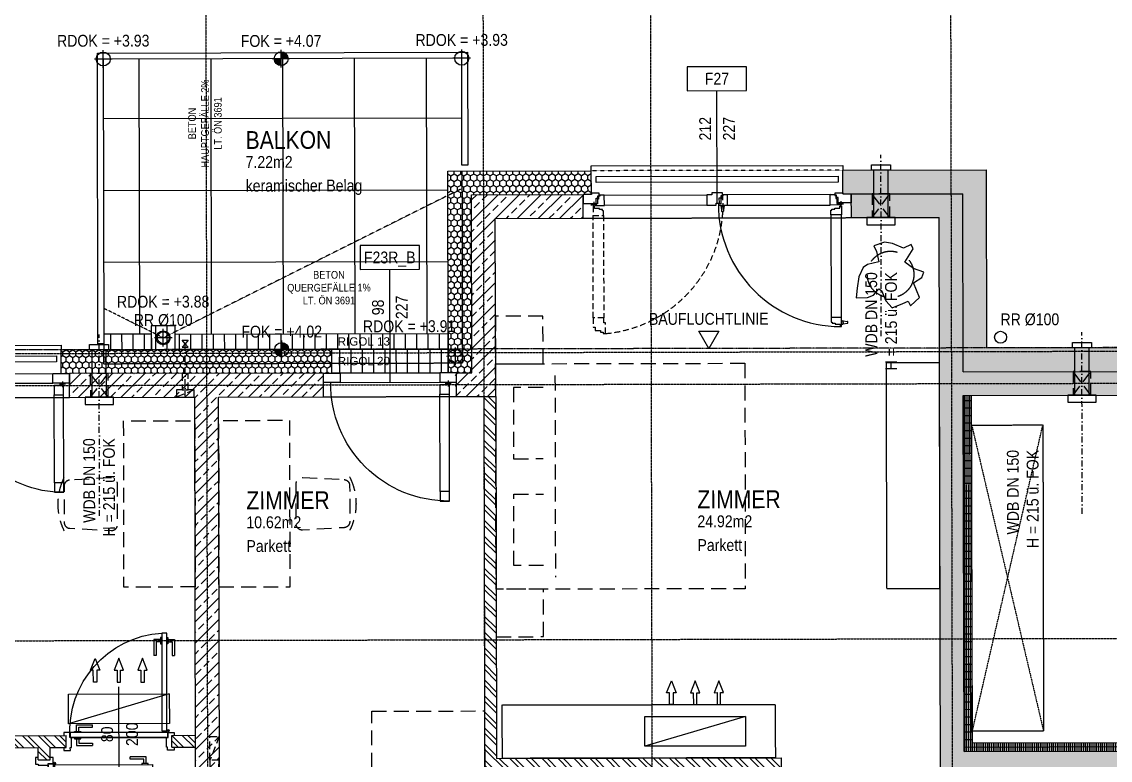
# Model space of a CAD drawing. Header units: millimetres. Extents: x -378801 to -302223, y -36469 to 154078.
# Drawn here: x -332069 to -322898, y 6959 to 13181 of the extents above; entities that cross this region are included whole.
import ezdxf
from ezdxf.enums import TextEntityAlignment as Align

# ---------------------------------------------------------------- set-up
doc = ezdxf.new("R2010")
doc.units = ezdxf.units.MM
for name, pattern in [('HIDDEN2', [0.1875, 0.125, -0.0625]), ('STRICHLINIE', [0.75, 0.5, -0.25]), ('STRICHPUNKT', [1, 0.5, -0.25, 0, -0.25])]:
    doc.linetypes.add(name, pattern=pattern)
for name, color, linetype in [('00_HLP---------M0', 6, 'Continuous'), ('01-BFL-G00-L01-M0', 10, 'Continuous'), ('01-HID-G00-L01-ENTWÄSSERUNG', 8, 'HIDDEN2'), ('01-SYM-G00-L01-M0', 8, 'Continuous'), ('01-TXT---------M0', 1, 'Continuous'), ('01-TXT---------PP', 1, 'Continuous'), ('01-TXT-G00-L01-M0', 1, 'Continuous'), ('02-ANS-G00-L01-M0', 8, 'Continuous'), ('02-ANS-G00-L01-Rigol', 8, 'Continuous'), ('02-AXO-G00-L01-M0', 8, 'STRICHPUNKT'), ('02-DIM-G00-L01-BEHÖRDE', 20, 'Continuous'), ('02-FIL-G00-L01-LILA', 223, 'Continuous'), ('02-FIL-G00-L01-ORANGE', 40, 'Continuous'), ('02-FIL-G00-L01-PLATTENBELAG', 253, 'Continuous'), ('02-FIL-G00-L01-STB', 8, 'Continuous'), ('02-HID-G00-L01-M0', 8, 'HIDDEN2'), ('02-TWA---------M0', 4, 'Continuous'), ('02-TWA-G00-L01-M0', 4, 'Continuous'), ('02-WDA---------M0', 8, 'Continuous'), ('02-WDA-G00-L01-M0', 8, 'Continuous'), ('02-ZWA---------M0', 2, 'Continuous'), ('02-ZWA-G00-L01-M0', 2, 'Continuous'), ('03-SYM-G00-L01-M0', 8, 'Continuous'), ('04-HLP---------M0', 8, 'HIDDEN2'), ('04-STO---------M0', 1, 'Continuous'), ('04-SYM---------EP', 8, 'Continuous'), ('04-SYM-G00-L01-EP', 8, 'Continuous'), ('04-TXT---------EP', 8, 'Continuous'), ('04-TXT-G00-L01-M0', 8, 'Continuous'), ('04-TXT-G00-L01-POS', 8, 'Continuous'), ('05-STO--------M0', 1, 'Continuous'), ('05-SYM---------M0', 8, 'Continuous'), ('05-SYM--------M0', 8, 'Continuous'), ('05-SYM-G00-L01-M0', 8, 'Continuous'), ('05-TXT---------PP', 8, 'Continuous'), ('05-TXT--------M0', 8, 'Continuous'), ('05-TXT-G00-L01-M0', 8, 'Continuous'), ('07-SAN---------M0', 8, 'Continuous'), ('07-SAN-G00-L01-KLIMA', 8, 'Continuous'), ('07-SAN-G00-L01-M0', 8, 'Continuous'), ('07-TXT-G00-L01-M0', 8, 'Continuous'), ('07_MOB-G00-L01-M0', 6, 'HIDDEN2')]:
    doc.layers.add(name, color=color, linetype=linetype)
doc.styles.add('ARIAL', font='arial.ttf', dxfattribs={"width": 0.85})
doc.styles.get("Standard").update_dxf_attribs({"font": 'arial.ttf'})
pattern_1 = [(90.122164, (-277267.837, 4862.295), (-27.597781, 47.566265), [31.75, -63.5]), (210.122164, (-277267.837, 4862.295), (-27.394703, -47.683512), [31.75, -63.5]), (150.122164, (-277267.837, 4862.295), (-54.992485, -0.117247), [-63.5, 31.75])]
pattern_2 = [(135.12216, (-392171.63, -40382.8), (-67.20816, -67.49537), []), (135.12216, (-392171.72, -40337.9), (-67.20816, -67.49537), [])]
pattern_3 = [(45.12216, (-392171.63, -40382.8), (-89.99383, 89.61088), []), (45.12216, (-392081.83, -40382.61), (-89.99383, 89.61088), [63.5, -31.75])]
pattern_4 = [(90.12216, (-392171.63, -40382.8), (-95.24978, -0.20309), [])]

# ---------------------------------------------------------------- blocks, each defined once
blk = doc.blocks.new('TÜR-80_10er-WAND')
at = {"layer": '00_HLP---------M0'}
blk.add_lwpolyline([(0.4115, -0.025), (-0.4115, -0.025), (-0.4115, -0.025), (-0.4115, 0.017), (0.4115, 0.017)], close=True, dxfattribs=at)
for points in [[(0.4, 0.017), (-0.4, 0.017)], [(-0.375, 0.017), (-0.375, 0.027), (-0.32, 0.027), (-0.32, 0.017)], [(-0.3575, 0.027), (-0.3575, 0.083), (-0.2225, 0.083)], [(-0.3375, 0.027), (-0.3375, 0.063), (-0.2225, 0.063)], [(-0.2225, 0.063), (-0.2225, 0.083)], [(-0.375, -0.025), (-0.375, -0.035), (-0.32, -0.035), (-0.32, -0.025)], [(-0.3575, -0.035), (-0.3575, -0.091), (-0.2225, -0.091)], [(-0.3375, -0.035), (-0.3375, -0.071), (-0.2225, -0.071)], [(-0.2225, -0.071), (-0.2225, -0.091)]]:
    blk.add_lwpolyline(points, dxfattribs=at)
at = {"layer": '02-ZWA---------M0'}
for points in [[(-0.445, 0.1), (-0.445, 0)], [(0.445, 0.1), (0.445, 0)]]:
    blk.add_lwpolyline(points, dxfattribs=at)
at = {"layer": '05-STO--------M0'}
for points in [[(-0.465, 0.1), (-0.465, 0.125), (-0.41, 0.125), (-0.41, 0.1), (-0.4, 0.1), (-0.4, 0.017), (-0.415, 0.017), (-0.415, -0.025), (-0.465, -0.025), (-0.465, 0)], [(0.465, 0.1), (0.465, 0.125), (0.41, 0.125), (0.41, 0.1), (0.4, 0.1), (0.4, 0.017), (0.415, 0.017), (0.415, -0.025), (0.465, -0.025), (0.465, 0)]]:
    blk.add_lwpolyline(points, dxfattribs=at)
at = {"layer": '05-SYM---------M0'}
for points in [[(0.352, -0.8085), (0.296, -0.8085), (0.296, -0.6735)], [(0.316, -0.6735), (0.296, -0.6735)], [(0.352, -0.7885), (0.316, -0.7885), (0.316, -0.6735)], [(0.414, -0.8085), (0.47, -0.8085), (0.47, -0.6735)], [(0.414, -0.7885), (0.45, -0.7885), (0.45, -0.6735)], [(0.45, -0.6735), (0.47, -0.6735)], [(0.362, -0.826), (0.352, -0.826), (0.352, -0.771), (0.362, -0.771)], [(0.404, -0.826), (0.414, -0.826), (0.414, -0.771), (0.404, -0.771)]]:
    blk.add_lwpolyline(points, dxfattribs=at)
at = {"layer": '05-SYM--------M0'}
blk.add_lwpolyline([(0.404, -0.0395), (0.404, -0.8625), (0.404, -0.8625), (0.362, -0.8625), (0.362, -0.0395)], close=True, dxfattribs=at)
for points in [[(0.41, -0.036), (0.42, -0.036)], [(0.415, -0.031), (0.415, -0.041)]]:
    blk.add_lwpolyline(points, dxfattribs=at)
blk.add_circle((0.415, -0.036), 0.01, dxfattribs=at)
blk.add_arc((0.415, -0.036), 0.8282, 176.33088, 266.33088, dxfattribs=at)
blk = doc.blocks.new('05-TXT')
at = {"layer": '05-TXT--------M0'}
blk.add_line((-0.4, 0), (0.4, 0), dxfattribs=at)
at = {"layer": '05-TXT--------M0', "color": 8, "style": 'ARIAL', "width": 0.85}
blk.add_attdef('BREITE', text='', height=0.1, dxfattribs=at).set_placement((0, 0.05), align=Align.CENTER)
blk.add_attdef('HÖHE', text='', height=0.1, rotation=360, dxfattribs=at).set_placement((0, -0.06), align=Align.TOP_CENTER)
blk = doc.blocks.new('Fenster Doppelt 196')
at = {"layer": '02-WDA---------M0'}
for points in [[(-1.55, -0.2), (-1.55, -0.4)], [(-0.07, -0.2), (-0.07, -0.4)]]:
    blk.add_lwpolyline(points, dxfattribs=at)
at = {"layer": '04-HLP---------M0', "linetype": 'Continuous'}
for points in [[(-0.13, 0.72), (-0.13, 0.8), (-0.05, 0.8), (-0.05, 0.72)], [(-0.13, -0.1), (-0.13, -0.02), (-0.05, -0.02), (-0.05, -0.1)]]:
    blk.add_lwpolyline(points, close=True, dxfattribs=at)
for points in [[(-0.13, 0.72), (-0.13, -0.02)], [(-0.05, 0.72), (-0.05, -0.02)]]:
    blk.add_lwpolyline(points, dxfattribs=at)
at = {"layer": '04-HLP---------M0'}
for points in [[(-1.49, 0.4374), (-1.49, 0.5174), (-1.57, 0.5174), (-1.57, 0.4374)], [(-1.49, -0.1), (-1.49, -0.02), (-1.57, -0.02), (-1.57, -0.1)]]:
    blk.add_lwpolyline(points, close=True, dxfattribs=at)
for points in [[(-1.57, 0.4374), (-1.57, -0.02)], [(-1.49, 0.4374), (-1.49, -0.02)], [(-1.561, -0.135), (-1.561, -0.085)], [(-0.059, -0.135), (-0.059, -0.085)], [(-1.586, -0.11), (-1.536, -0.11)], [(-0.034, -0.11), (-0.084, -0.11)]]:
    blk.add_lwpolyline(points, dxfattribs=at)
at = {"layer": '04-HLP---------M0', "linetype": 'Continuous'}
blk.add_arc((-0.059, -0.11), 0.91, 89.53543, 180.51619, dxfattribs=at)
at = {"layer": '04-HLP---------M0'}
blk.add_arc((-1.561, -0.11), 0.6275, 351.75368, 90.82182, dxfattribs=at)
at = {"layer": '04-STO---------M0'}
for points in [[(-1.48, -0.2), (-1.62, -0.2), (-1.62, -0.12), (-1.48, -0.12)], [(-0.94, -0.2), (-1.02, -0.2), (-1.02, -0.12), (-0.94, -0.12)], [(-0.14, -0.2), (0, -0.2), (0, -0.12), (-0.14, -0.12)]]:
    blk.add_lwpolyline(points, close=True, dxfattribs=at)
at = {"layer": '04-SYM---------EP'}
for p, q in [((-1.48, -0.12), (-0.14, -0.12)), ((-1.48, -0.2), (-0.14, -0.2))]:
    blk.add_line(p, q, dxfattribs=at)
blk = doc.blocks.new('FENSTER_120')
at = {"layer": '02-WDA---------M0'}
for points in [[(-0.06, 0), (-0.06, -0.2)], [(-1.04, 0), (-1.04, -0.2)]]:
    blk.add_lwpolyline(points, dxfattribs=at)
at = {"layer": '04-HLP---------M0', "linetype": 'Continuous'}
for points in [[(-0.13, 1.001), (-0.13, 1.081), (-0.05, 1.081), (-0.05, 1.001)], [(-0.13, 0.1), (-0.13, 0.18), (-0.05, 0.18), (-0.05, 0.1)]]:
    blk.add_lwpolyline(points, close=True, dxfattribs=at)
for points in [[(-0.13, 1.001), (-0.13, 0.18)], [(-0.05, 1.001), (-0.05, 0.18)]]:
    blk.add_lwpolyline(points, dxfattribs=at)
at = {"layer": '04-HLP---------M0'}
for points in [[(-0.059, 0.065), (-0.059, 0.115)], [(-0.034, 0.09), (-0.084, 0.09)]]:
    blk.add_lwpolyline(points, dxfattribs=at)
at = {"layer": '04-HLP---------M0', "linetype": 'Continuous'}
blk.add_arc((-0.059, 0.09), 0.991, 89.53543, 180.51619, dxfattribs=at)
at = {"layer": '04-STO---------M0'}
for points in [[(-1.11, 0), (-0.97, 0), (-0.97, 0.08), (-1.11, 0.08)], [(0.01, 0), (-0.13, 0), (-0.13, 0.08), (0.01, 0.08)]]:
    blk.add_lwpolyline(points, close=True, dxfattribs=at)
at = {"layer": '04-SYM---------EP'}
for p, q in [((-0.97, 0.08), (-0.13, 0.08)), ((-0.97, 0), (-0.13, 0))]:
    blk.add_line(p, q, dxfattribs=at)
blk = doc.blocks.new('04-TXT')
blk.add_line((0, 0), (0.9529, 0))
at = {"layer": '04-TXT---------EP', "color": 8, "style": 'ARIAL', "width": 0.85}
blk.add_attdef('WIDTH', text='', height=0.1, dxfattribs=at).set_placement((0.6322, 0.05), align=Align.CENTER)
blk.add_attdef('HEIGHT', text='', height=0.1, dxfattribs=at).set_placement((0.6322, -0.05), align=Align.TOP_CENTER)
blk = doc.blocks.new('03-rar')
blk.add_circle((0, 0), 0.05)
at = {"layer": '01-TXT---------M0', "color": 8, "style": 'ARIAL', "width": 0.85}
blk.add_attdef('RR', text='', height=0.1, dxfattribs=at).set_placement((0, 0.1), align=Align.CENTER)
blk = doc.blocks.new('01-HK3')
blk.add_lwpolyline([(0, 0), (0.0423, 0.0732), (-0.0423, 0.0732)], close=True)
at = {"color": 0, "style": 'ARIAL', "width": 0.85}
blk.add_attdef('HEIGHT', text='', height=0.05, dxfattribs=at).set_placement((0, 0.35), align=Align.TOP_CENTER)
blk = doc.blocks.new('ZIMMERPFLANZE')
blk.add_lwpolyline([(-11.7366, -9.202), (-11.7751, -9.238), (-11.7495, -9.3013), (-11.7859, -9.3233), (-11.7943, -9.3461), (-11.751, -9.3631), (-11.7126, -9.3893), (-11.7486, -9.447), (-11.7402, -9.4662), (-11.7078, -9.4506), (-11.6609, -9.4698), (-11.626, -9.477), (-11.5804, -9.4602), (-11.5912, -9.4362), (-11.602, -9.3917), (-11.5527, -9.3809), (-11.5335, -9.3677), (-11.5155, -9.3281), (-11.5083, -9.2788), (-11.5035, -9.238), (-11.5515, -9.2392), (-11.578, -9.2488), (-11.6008, -9.2764), (-11.6116, -9.268), (-11.6309, -9.2236), (-11.6573, -9.1936), (-11.7042, -9.2116), (-11.727, -9.2224), (-11.7366, -9.202)])
blk.add_circle((-11.6518, -9.3375), 0.1)
blk = doc.blocks.new('WANDLÜFER')
at = {"layer": '02-TWA---------M0', "linetype": 'HIDDEN2', "ltscale": 0.75}
for points in [[(0.075, 0), (0.075, -0.2), (-0.075, -0.2), (-0.075, 0), (0.075, 0)], [(-0.075, 0), (0.075, -0.2)], [(0.075, 0), (-0.075, -0.2)]]:
    blk.add_lwpolyline(points, dxfattribs=at)
at = {"layer": '07-SAN---------M0', "linetype": 'STRICHPUNKT', "ltscale": 0.1}
blk.add_lwpolyline([(0, 1), (0, -0.53)], dxfattribs=at)
at = {"layer": '07-SAN---------M0'}
for points in [[(0, 0), (-0.12, 0), (-0.12, 0.06), (0.12, 0.06), (0.12, 0)], [(0.08, -0.4), (-0.08, -0.4), (-0.08, -0.445), (0.08, -0.445)]]:
    blk.add_lwpolyline(points, close=True, dxfattribs=at)
for points in [[(-0.06, 0), (-0.06, -0.4)], [(0.06, 0), (0.06, -0.4)]]:
    blk.add_lwpolyline(points, dxfattribs=at)
blk = doc.blocks.new('türachse&qualität')
at = {"layer": '05-SYM---------M0'}
blk.add_line((-0.4, 0), (-0.4, 0), dxfattribs=at)
at = {"layer": '05-TXT---------PP'}
blk.add_lwpolyline([(-0.5, -0.25), (-0.5, 0.25), (-0.7, 0.25), (-0.7, -0.25)], close=True, dxfattribs=at)
at = {"layer": '05-TXT---------PP', "color": 8, "style": 'ARIAL', "text_generation_flag": 6, "width": 0.85}
blk.add_attdef('POS.NR.', text='', height=0.1, rotation=270, dxfattribs=at).set_placement((-0.6529, -0.0112), align=Align.TOP_CENTER)
blk = doc.blocks.new('07_Kemper-ventil')
at = {"layer": '02-TWA---------M0', "linetype": 'HIDDEN2', "ltscale": 0.5}
for points in [[(-0.075, 0), (-0.075, -0.06), (0.075, -0.06), (0.075, 0), (-0.075, 0)], [(-0.025, -0.06), (-0.025, -0.2), (0.025, -0.2), (0.025, -0.06)]]:
    blk.add_lwpolyline(points, close=True, dxfattribs=at)
blk.add_lwpolyline([(-0.075, -0.06), (0.075, 0)], dxfattribs=at)
at = {"layer": '07-SAN---------M0', "linetype": 'STRICHPUNKT', "ltscale": 0.1}
blk.add_lwpolyline([(0, 0), (0, -0.48)], dxfattribs=at)
at = {"layer": '07-SAN---------M0'}
for points in [[(0.025, -0.42), (-0.025, -0.42), (0, -0.45), (0.025, -0.42)], [(0.025, -0.48), (-0.025, -0.48), (0, -0.45), (0.025, -0.48)]]:
    blk.add_lwpolyline(points, close=True, dxfattribs=at)
blk = doc.blocks.new('01-HK1')
for p, q in [((-0.0005, -0.0742), (-0.0005, 0.0742)), ((0.0737, 0), (-0.0747, 0))]:
    blk.add_line(p, q)
blk.add_circle((-0.0005, 0), 0.0586)
for points in [[(-0.0005, 0.0586), (0.0409, 0.0414), (-0.0005, 0)], [(-0.0005, 0), (0.0581, 0), (0.0409, 0.0414)], [(-0.0591, 0), (-0.0419, -0.0414), (-0.0005, 0)], [(-0.0419, -0.0414), (-0.0005, -0.0586), (-0.0005, 0)]]:
    blk.add_solid(points)
at = {"layer": '01-TXT---------M0', "color": 8, "style": 'ARIAL', "width": 0.85}
blk.add_attdef('HEIGHT', text='', height=0.1, dxfattribs=at).set_placement((0, 0.2), align=Align.TOP_CENTER)
blk = doc.blocks.new('01-HK2')
for p, q in [((0.098, 0), (-0.098, 0)), ((0, -0.098), (0, 0.098))]:
    blk.add_line(p, q)
blk.add_circle((0, 0), 0.0773)
at = {"layer": '01-TXT---------M0', "color": 8, "style": 'ARIAL', "width": 0.85}
blk.add_attdef('HEIGHT', text='', height=0.1, rotation=360, dxfattribs=at).set_placement((0, 0.132), align=Align.BOTTOM_CENTER)
blk = doc.blocks.new('01-SQM')
at = {"layer": '01-TXT---------M0', "color": 1, "style": 'ARIAL', "width": 0.85}
blk.add_attdef('ROOM', (0, 0), '', height=0.15, dxfattribs=at)
blk.add_attdef('AREA', text='', height=0.1, dxfattribs=at).set_placement((0, -0.06), align=Align.TOP_LEFT)
at = {"layer": '01-TXT---------PP', "color": 1, "style": 'ARIAL', "width": 0.85}
blk.add_attdef('NR', text='', height=0.15, dxfattribs=at).set_placement((-0.1173, 0), align=Align.RIGHT)
blk.add_attdef('FLOOR', text='', height=0.1, dxfattribs=at).set_placement((0, -0.26), align=Align.TOP_LEFT)
blk = doc.blocks.new('FENSTER_212_STULP')
at = {"layer": '02-WDA---------M0'}
for points in [[(-2.19, 0.2), (-2.19, 0.4)], [(-0.07, 0.2), (-0.07, 0.4)]]:
    blk.add_lwpolyline(points, dxfattribs=at)
at = {"layer": '04-HLP---------M0', "linetype": 'Continuous'}
for p, q in [((-1.0989, 0.107), (-1.0989, 0.097)), ((-1.0969, 0.095), (-1.0927, 0.0568)), ((-1.0849, 0.095), (-1.0969, 0.095)), ((-1.0969, 0.095), (-1.0729, 0.095)), ((-1.0849, 0.095), (-1.0729, 0.095)), ((-1.0729, 0.095), (-1.0772, 0.0568)), ((-1.0709, 0.107), (-1.0709, 0.097)), ((-1.0907, 0.055), (-1.0792, 0.055)), ((-1.0849, 0.055), (-1.0805, 0.055)), ((-0.0837, -0.8682), (-0.0737, -0.8682)), ((-0.0837, -0.8962), (-0.0737, -0.8962)), ((-0.0717, -0.8702), (-0.0335, -0.8744)), ((-0.0717, -0.8942), (-0.0717, -0.8702)), ((-0.0717, -0.8822), (-0.0717, -0.8702)), ((-0.0717, -0.8822), (-0.0717, -0.8942)), ((-0.0717, -0.8942), (-0.0335, -0.8899)), ((-0.0317, -0.888), (-0.0317, -0.8764)), ((-0.0317, -0.8822), (-0.0317, -0.8778))]:
    blk.add_line(p, q, dxfattribs=at)
at = {"layer": '04-HLP---------M0'}
for points in [[(-2.1953, 0.113), (-2.1453, 0.113)], [(-2.1703, 0.138), (-2.1703, 0.088)], [(-0.0647, 0.113), (-0.1147, 0.113)], [(-0.0897, 0.138), (-0.0897, 0.088)]]:
    blk.add_lwpolyline(points, dxfattribs=at)
at = {"layer": '04-HLP---------M0', "linetype": 'HIDDEN2', "ltscale": 0.4}
for points in [[(-2.1632, 0.1007), (-2.1763, 0.1007), (-2.1763, 0.0237), (-2.088, 0.0237), (-2.088, 0.0628), (-2.0967, 0.0628), (-2.0967, 0.0727), (-2.1223, 0.0727), (-2.1223, 0.0807), (-2.1632, 0.0807)], [(-2.1763, -0.9173), (-2.1593, -0.9173), (-2.1593, -0.9453), (-2.1143, -0.9453), (-2.1143, -0.9603), (-2.0943, -0.9603), (-2.0943, -0.9722), (-2.0728, -0.9722), (-2.0728, -0.8824), (-2.088, -0.8824), (-2.088, -0.8403), (-2.1763, -0.8403)]]:
    blk.add_lwpolyline(points, close=True, dxfattribs=at)
at = {"layer": '04-HLP---------M0', "linetype": 'Continuous'}
for points in [[(-0.0968, 0.1007), (-0.0837, 0.1007), (-0.0837, 0.0237), (-0.172, 0.0237), (-0.172, 0.0628), (-0.1633, 0.0628), (-0.1633, 0.0727), (-0.1377, 0.0727), (-0.1377, 0.0807), (-0.0968, 0.0807)], [(-0.0968, -0.9173), (-0.0837, -0.9173), (-0.0837, -0.8403), (-0.172, -0.8403), (-0.172, -0.8793), (-0.1633, -0.8793), (-0.1633, -0.8893), (-0.1377, -0.8893), (-0.1377, -0.8973), (-0.0968, -0.8973)]]:
    blk.add_lwpolyline(points, close=True, dxfattribs=at)
at = {"layer": '04-HLP---------M0', "linetype": 'HIDDEN2', "ltscale": 0.4}
for points in [[(-2.1763, -0.8403), (-2.1763, 0.0237)], [(-2.088, 0.0237), (-2.088, -0.8403)]]:
    blk.add_lwpolyline(points, dxfattribs=at)
at = {"layer": '04-HLP---------M0', "linetype": 'Continuous'}
for points in [[(-0.172, 0.0237), (-0.172, -0.8403)], [(-0.0837, -0.8403), (-0.0837, 0.0237)]]:
    blk.add_lwpolyline(points, dxfattribs=at)
at = {"layer": '04-HLP---------M0'}
for centre in [(-2.1703, 0.113), (-0.0897, 0.113)]:
    blk.add_circle(centre, 0.00474, dxfattribs=at)
at = {"layer": '04-HLP---------M0', "linetype": 'HIDDEN2', "ltscale": 0.4}
blk.add_arc((-2.1703, 0.113), 1.0896, 275.13856, 5.13311, dxfattribs=at)
at = {"layer": '04-HLP---------M0', "linetype": 'Continuous'}
for centre, radius, start, end in [((-0.0897, 0.113), 1.0303, 179.60682, 269.61625), ((-1.0969, 0.097), 0.002, 180, 270), ((-1.0729, 0.097), 0.002, 270, 0), ((-1.0907, 0.057), 0.002, 186.34019, 270), ((-1.0792, 0.057), 0.002, 270, 353.65981), ((-0.0737, -0.8702), 0.002, 0, 90), ((-0.0737, -0.8942), 0.002, 270, 0), ((-0.0337, -0.8764), 0.002, 0, 83.65981), ((-0.0337, -0.888), 0.002, 276.34019, 0)]:
    blk.add_arc(centre, radius, start, end, dxfattribs=at)
at = {"layer": '04-STO---------M0'}
for points in [[(-2.26, 0.124), (-2.15, 0.124), (-2.15, 0.169), (-2.135, 0.169), (-2.135, 0.189), (-2.1231, 0.189), (-2.1231, 0.2105), (-2.19, 0.2105), (-2.19, 0.2), (-2.26, 0.2)], [(-2.158, 0.1201), (-2.158, 0.107), (-2.081, 0.107), (-2.081, 0.1953), (-2.12, 0.1953), (-2.12, 0.1865), (-2.13, 0.1865), (-2.13, 0.161), (-2.138, 0.161), (-2.138, 0.1201)], [(-1.14, 0.107), (-1.14, 0.124), (-1.112, 0.124), (-1.112, 0.169), (-1.097, 0.169), (-1.097, 0.189), (-1.0851, 0.189), (-1.0851, 0.2105), (-1.1749, 0.2105), (-1.1749, 0.1953), (-1.217, 0.1953), (-1.217, 0.107)], [(-1.12, 0.1201), (-1.12, 0.107), (-1.043, 0.107), (-1.043, 0.1953), (-1.082, 0.1953), (-1.082, 0.1865), (-1.092, 0.1865), (-1.092, 0.161), (-1.1, 0.161), (-1.1, 0.1201)], [(-0.102, 0.1201), (-0.102, 0.107), (-0.179, 0.107), (-0.179, 0.1953), (-0.14, 0.1953), (-0.14, 0.1865), (-0.13, 0.1865), (-0.13, 0.161), (-0.122, 0.161), (-0.122, 0.1201)], [(0, 0.124), (-0.11, 0.124), (-0.11, 0.169), (-0.125, 0.169), (-0.125, 0.189), (-0.1369, 0.189), (-0.1369, 0.2105), (-0.07, 0.2105), (-0.07, 0.2), (0, 0.2)]]:
    blk.add_lwpolyline(points, close=True, dxfattribs=at)
at = {"layer": '04-SYM---------EP'}
for points in [[(-2.081, 0.1953), (-1.217, 0.1953)], [(-0.179, 0.1953), (-1.043, 0.1953)], [(-1.217, 0.107), (-2.081, 0.107)], [(-1.043, 0.107), (-0.179, 0.107)]]:
    blk.add_lwpolyline(points, dxfattribs=at)
blk = doc.blocks.new('WDB_KLIMA-INNEN_STB')
at = {"layer": '02-TWA---------M0', "linetype": 'HIDDEN2', "ltscale": 0.5}
for points in [[(0, 0.545), (0.08, 0.545), (0.08, 0.695), (0, 0.695)], [(0, 0.545), (0, -0.545), (0.08, -0.545), (0.08, 0.545)], [(0, -0.545), (0.08, -0.545), (0.08, -0.745), (0, -0.745)]]:
    blk.add_lwpolyline(points, close=True, dxfattribs=at)
for points in [[(0, 0.545), (0.08, 0.695)], [(0.08, 0.545), (0, -0.545)], [(0, -0.745), (0.08, -0.545)]]:
    blk.add_lwpolyline(points, dxfattribs=at)
blk = doc.blocks.new('BETT_90')
blk.add_lwpolyline([(0, 0.95), (-0.35, 0.95), (-0.35, 1.3), (0, 1.3)], close=True)
at = {"flags": 128}
blk.add_lwpolyline([(-2.1, 0.95), (-2.1, 0), (0, 0), (0, 0.95)], close=True, dxfattribs=at)
for points in [[(-0.5, 0.85), (-0.5, 0.1)], [(-0.4, 0.775), (-0.15, 0.775), (-0.15, 0.175), (-0.4, 0.175)]]:
    blk.add_lwpolyline(points)
blk = doc.blocks.new('möbel_schreibtisch')
at = {"flags": 128}
blk.add_lwpolyline([(0, -0.1), (-0.6, -0.1), (-0.6, 1.3), (0, 1.3)], close=True, dxfattribs=at)
blk.add_lwpolyline([(-1.056, 0.8021, 0.39805), (-1.1032, 0.7521), (-1.1032, 0.4467, 0.39805), (-1.056, 0.3968), (-0.706, 0.3774, 0.430564), (-0.6532, 0.4273), (-0.6532, 0.7716, 0.430564), (-0.706, 0.8215)], format="xyb", close=True, dxfattribs=at)
blk.add_arc((-0.6532, 0.5994), 0.5031, 153.43495, 206.56505)
blk = doc.blocks.new('BETT')
for points in [[(0, 0.95), (-0.4, 0.95), (-0.4, 1.35), (0, 1.35)], [(0, -1.35), (-0.4, -1.35), (-0.4, -0.95), (0, -0.95)]]:
    blk.add_lwpolyline(points, close=True)
at = {"flags": 128}
blk.add_lwpolyline([(-2.1, 0.95), (-2.1, -0.95), (0, -0.95), (0, 0.95)], close=True, dxfattribs=at)
for points in [[(-0.5, 0.85), (-0.5, -0.85)], [(-0.4, 0.75), (-0.15, 0.75), (-0.15, 0.15), (-0.4, 0.15)], [(-0.4, -0.75), (-0.15, -0.75), (-0.15, -0.15), (-0.4, -0.15)]]:
    blk.add_lwpolyline(points)
blk = doc.blocks.new('KLIMAGERÄT')
for points in [[(-0.425, 0), (0.425, 0), (0.425, -0.25), (-0.425, -0.25), (-0.425, 0)], [(-0.215, -0.35), (-0.215, -0.45), (-0.24, -0.45), (-0.2, -0.55), (-0.2, -0.55), (-0.16, -0.45), (-0.185, -0.45), (-0.185, -0.35), (-0.215, -0.35)], [(-0.015, -0.35), (-0.015, -0.45), (-0.04, -0.45), (0, -0.55), (0, -0.55), (0.04, -0.45), (0.015, -0.45), (0.015, -0.35), (-0.015, -0.35)], [(0.215, -0.35), (0.215, -0.45), (0.24, -0.45), (0.2, -0.55), (0.2, -0.55), (0.16, -0.45), (0.185, -0.45), (0.185, -0.35), (0.215, -0.35)]]:
    blk.add_lwpolyline(points, close=True)
blk.add_lwpolyline([(-0.425, -0.25), (0.425, 0)])

msp = doc.modelspace()

# ---------------------------------------------------------------- hatches: boundary and pattern name
at = {"layer": '02-ANS-G00-L01-Rigol', "true_color": 0x636466}
h = msp.add_hatch(dxfattribs=at)
h.set_pattern_fill('ANSI31', color=251, scale=30, angle=512.16870486, style=0)
h.set_pattern_definition(pattern_4)
h.paths.add_polyline_path([(-330977.1731, 10417.7911), (-330977.4512, 10548.2217), (-331377.4503, 10547.3688), (-331377.1722, 10416.9382)])
h = msp.add_hatch(dxfattribs=at)
h.set_pattern_fill('ANSI31', color=251, scale=30, angle=512.16870486, style=0)
h.set_pattern_definition(pattern_4)
h.paths.add_polyline_path([(-330777.1736, 10418.2175), (-330777.6, 10618.217), (-330977.5996, 10617.7906), (-330977.1731, 10417.7911)])
h = msp.add_hatch(dxfattribs=at)
h.set_pattern_fill('ANSI31', color=251, scale=30, angle=512.16870486, style=0)
h.set_pattern_definition([(90.12216, (-291129.52, -72860.07), (-95.24978, -0.20309), [])])
h.paths.add_polyline_path([(-328477.456, 10553.1211), (-328477.1788, 10423.1214), (-330777.1736, 10418.1952), (-330777.4517, 10548.6481)])
h = msp.add_hatch(dxfattribs=at)
h.set_pattern_fill('ANSI31', color=251, scale=30, angle=512.46115553, style=0)
h.set_pattern_definition([(270.12216, (-358113.75, 80251.625), (95.24978, 0.20309), [])])
h.paths.add_polyline_path([(-328477.1788, 10423.1214), (-328476.7524, 10223.1219), (-329456.7502, 10221.0324), (-329457.1766, 10421.0319)])
at = {"layer": '02-FIL-G00-L01-LILA', "true_color": 0x636466}
h = msp.add_hatch(dxfattribs=at)
h.set_pattern_fill('HONEY', color=251, scale=10, angle=107.16870486, style=0)
h.set_pattern_definition(pattern_1)
h.paths.add_polyline_path([(-328480.3771, 11923.118), (-328477.1788, 10423.1214), (-328476.7524, 10223.1219), (-328406.7526, 10223.2711), (-328276.7528, 10223.5483), (-328279.9511, 11723.5449), (-327339.953, 11725.4713), (-327339.9532, 11725.5491), (-327269.9534, 11725.6984), (-327270.3796, 11925.6201), (-327270.3798, 11925.6979)])
h = msp.add_hatch(dxfattribs=at)
h.set_pattern_fill('HONEY', color=251, scale=10, angle=107.16870486, style=0)
h.set_pattern_definition(pattern_1)
h.paths.add_polyline_path([(-323937.1891, 10432.8014), (-323940.3874, 11932.798), (-325150.3846, 11930.2181), (-325149.9582, 11730.2186), (-325079.9584, 11730.3678), (-324139.9605, 11732.372), (-324136.7623, 10232.3754), (-321966.7672, 10237.0022), (-321896.7674, 10237.1515), (-321897.1938, 10437.151)])
h = msp.add_hatch(dxfattribs=at)
h.set_pattern_fill('HONEY', color=251, scale=10, angle=107.16870486, style=0)
h.set_pattern_definition(pattern_1)
h.paths.add_polyline_path([(-331377.1722, 10416.9382), (-331737.1714, 10416.1706), (-331736.745, 10216.1711), (-331666.7451, 10216.3203), (-329526.75, 10220.8831), (-329456.7502, 10221.0324), (-329457.1766, 10421.0244), (-331377.1722, 10416.9159)])
at = {"layer": '02-FIL-G00-L01-ORANGE', "true_color": 0x636466}
h = msp.add_hatch(dxfattribs=at)
h.set_pattern_fill('ANSI32', color=251, scale=10, angle=197.16870486, style=0)
h.set_pattern_definition(pattern_2)
h.paths.add_polyline_path([(-328076.3269, 10023.9752), (-328176.3266, 10023.762), (-328166.1989, 5273.7728), (-328066.1991, 5273.986), (-328069.6106, 6873.9824), (-325769.6158, 6878.8863), (-325769.3919, 6773.8866), (-325669.3922, 6774.0998), (-325669.8293, 6979.0993), (-328069.8238, 6973.9821)])
h = msp.add_hatch(dxfattribs=at)
h.set_pattern_fill('GRATE', color=251, scale=20, angle=197.16870486, style=0)
h.set_pattern_definition([(90.122164, (-392171.629, -40382.8), (-15.874964, -0.033848), []), (180.12216, (-392171.63, -40382.8), (0.13539, -63.499856), [])])
h.paths.add_polyline_path([(-324066.336, 10032.5252), (-324136.3358, 10032.3759), (-324129.9394, 7032.3827), (-319639.9496, 7041.9561), (-319640.0988, 7111.9559), (-324060.0888, 7102.5318)])
h = msp.add_hatch(dxfattribs=at)
h.set_pattern_fill('ANSI32', color=251, scale=10, angle=197.16870486, style=0)
h.set_pattern_definition(pattern_2)
h.paths.add_polyline_path([(-331695.242, 7166.2526), (-334230.2362, 7160.8476), (-334230.023, 7060.8478), (-331930.0282, 7065.7518), (-331929.8044, 6960.752), (-331829.8046, 6960.9653), (-331830.0285, 7065.965), (-331695.0288, 7066.2529)])
h = msp.add_hatch(dxfattribs=at)
h.set_pattern_fill('ANSI32', color=251, scale=10, angle=197.16870486, style=0)
h.set_pattern_definition(pattern_2)
h.paths.add_polyline_path([(-330605.2445, 7168.5767), (-330805.244, 7168.1502), (-330805.0308, 7068.1505), (-330605.0313, 7068.5769)])
at = {"layer": '02-FIL-G00-L01-STB', "true_color": 0x636466}
h = msp.add_hatch(dxfattribs=at)
h.set_pattern_fill('ANSI33', color=251, scale=20, angle=107.16870486, style=0)
h.set_pattern_definition([(44.82971, (-389052.15, -18110.56), (-89.53527, 90.06906), []), (44.82971, (-388962.35, -18110.83), (-89.53527, 90.06906), [63.5, -31.75])])
h.paths.add_polyline_path([(-327339.9531, 11725.4713), (-328279.9511, 11723.5449), (-328276.7528, 10223.5483), (-328416.7525, 10223.2498), (-328416.3261, 10023.2503), (-328076.3269, 10023.9752), (-328079.5251, 11523.9718), (-327339.5266, 11525.4717)])
h = msp.add_hatch(dxfattribs=at)
h.set_pattern_fill('ANSI33', color=251, scale=20, angle=107.16870486, style=0)
h.set_pattern_definition(pattern_3)
h.paths.add_polyline_path([(-321966.6052, 10161.0024), (-321966.6052, 10161.0024), (-321966.7672, 10237.0022), (-324136.7623, 10232.3754), (-324139.9605, 11732.372), (-325079.9584, 11730.3678), (-325079.5319, 11530.3683), (-324339.5336, 11531.9461), (-324329.5125, 6831.9567), (-321139.5197, 6838.7583), (-321135.7245, 5058.7624), (-323630.7188, 5053.4426), (-323630.2924, 4853.4431), (-321135.2981, 4858.7628), (-321133.8162, 4163.7644), (-320933.8167, 4164.1908), (-320939.5202, 6839.1848), (-319439.5236, 6842.383), (-319442.2528, 8122.3801), (-317332.2575, 8126.8789), (-317327.2896, 5796.8842), (-317127.2901, 5797.3106), (-317128.6547, 6437.3092), (-316528.656, 6438.5885), (-313808.6622, 6444.3879), (-313808.6622, 6444.388), (-313508.6629, 6445.0276), (-313507.5222, 5910.0288), (-313507.2983, 5805.0291), (-313307.2988, 5805.4555), (-313314.6121, 9235.4477), (-313514.6116, 9235.0213), (-313509.0893, 6645.0271), (-317129.0811, 6637.3087), (-317129.8913, 7017.3079), (-317132.6844, 8327.3049), (-319642.6787, 8321.9532), (-319639.9496, 7041.9561), (-324129.9394, 7032.3827), (-324136.3358, 10032.3759), (-321966.3408, 10037.0027)])
h = msp.add_hatch(dxfattribs=at)
h.set_pattern_fill('ANSI33', color=251, scale=20, angle=107.16870486, style=0)
h.set_pattern_definition(pattern_3)
h.paths.add_polyline_path([(-329526.588, 10144.8833), (-329526.588, 10144.8833), (-329526.75, 10220.8831), (-331666.7451, 10216.3203), (-331666.5831, 10140.3205), (-331666.5831, 10140.3205), (-331666.3187, 10016.3208), (-330611.3211, 10018.5702), (-330604.5835, 6858.5774), (-330404.584, 6859.0038), (-330411.3216, 10018.9966), (-329526.3236, 10020.8836)])

# ---------------------------------------------------------------- linework, layer by layer
at = {"layer": '01-BFL-G00-L01-M0', "color": 251, "linetype": 'STRICHLINIE', "true_color": 0x636466}
msp.add_lwpolyline([(-319617.199, 10442.0123), (-349756.6668, 10377.7502), (-349751.0119, 19730.8358), (-349735.5541, 24962.029), (-319594.1437, 25101.1572), (-319637.3149, 19875.2322), (-319617.199, 10442.0123)], close=True, dxfattribs=at)
at = {"layer": '01-HID-G00-L01-ENTWÄSSERUNG', "color": 251, "true_color": 0x636466}
for points in [[(-330309.2944, 12524.2199, 0, 0, 0), (-330308.7613, 12274.2204, 50, 0, 0), (-330308.4415, 12124.2208, 0, 0, 0)], [(-329280.4536, 10723.957, 0, 0, 0), (-329530.453, 10723.4239, 50, 0, 0), (-329680.4527, 10723.1041, 0, 0, 0)]]:
    msp.add_lwpolyline(points, format="xyseb", dxfattribs=at)
msp.add_lwpolyline([(-328360.0631, 11775.979), (-330877.3866, 10518.004), (-331377.9154, 10765.4701)], dxfattribs=at)
at = {"layer": '02-ANS-G00-L01-M0', "color": 251, "true_color": 0x636466}
for points in [[(-331427.2787, 10466.8315), (-331432.5025, 12916.8259), (-328312.5096, 12923.4782), (-328310.4841, 11973.4804), (-328360.4839, 11973.3738), (-328362.4029, 12873.3717), (-331382.396, 12866.9326), (-331377.2788, 10466.9381), (-331427.2787, 10466.8315)], [(-327270.3798, 11925.6979), (-327270.4651, 11965.6978), (-325150.4699, 11970.218), (-325150.3846, 11930.2181)], [(-333217.1681, 10413.015), (-333217.2533, 10453.0149), (-331737.2567, 10456.1705), (-331737.1714, 10416.1706)]]:
    msp.add_lwpolyline(points, dxfattribs=at)
for points in [[(-325190.1713, 11830.133), (-327230.1667, 11825.7835), (-327230.2733, 11875.7833), (-325190.2779, 11880.1329), (-325190.1713, 11830.133)], [(-331776.9581, 10316.0856), (-333176.9549, 10313.1005), (-333177.0615, 10363.1004), (-331777.0647, 10366.0854), (-331776.9581, 10316.0856)]]:
    msp.add_lwpolyline(points, close=True, dxfattribs=at)
at = {"layer": '02-ANS-G00-L01-Rigol', "color": 251, "true_color": 0x636466}
for points in [[(-330977.1731, 10417.7911), (-330977.4512, 10548.2217), (-331377.4503, 10547.3688), (-331377.1722, 10416.9382), (-330977.1731, 10417.7911)], [(-330777.1736, 10418.2175), (-330777.6, 10618.217), (-330977.5996, 10617.7906), (-330977.1731, 10417.7911)], [(-328477.456, 10553.1211), (-328477.1788, 10423.1214), (-330777.1736, 10418.1952), (-330777.4517, 10548.6481)], [(-328477.1788, 10423.1214), (-328476.7524, 10223.1219), (-329456.7502, 10221.0324), (-329457.1766, 10421.0319)]]:
    msp.add_lwpolyline(points, close=True, dxfattribs=at)
at = {"layer": '02-AXO-G00-L01-M0', "color": 251, "true_color": 0x636466}
for points in [[(-330532.7068, 20048.7606), (-330462.551, -12854.9082)], [(-328197.7124, 20053.7392), (-328127.5565, -12849.9297)], [(-326787.7154, 20056.7455), (-326717.5595, -12846.9233)], [(-324257.7211, 20062.1399), (-324187.5652, -12841.529)], [(-337379.7261, 10374.1397), (-303767.171, 10445.8071)], [(-337379.1504, 10104.1403), (-303766.5953, 10175.8077)], [(-337374.5663, 7954.1452), (-303762.0112, 8025.8126)]]:
    msp.add_lwpolyline(points, dxfattribs=at)
at = {"layer": '02-FIL-G00-L01-PLATTENBELAG', "color": 251, "true_color": 0x636466}
for points in [[(-331082.3967, 12867.5723), (-331077.4506, 10547.793)], [(-330477.3981, 12868.8622), (-330472.4519, 10549.083)], [(-329872.3994, 12870.1522), (-329867.4533, 10550.3729)], [(-329267.4008, 12871.4421), (-329262.4547, 10551.6629)], [(-328662.4022, 12872.7321), (-328657.4561, 10552.9528)], [(-328361.3261, 12368.3729), (-331381.3193, 12361.9338)], [(-328480.0359, 11763.1184), (-331380.0293, 11756.9351)], [(-328478.746, 11158.1198), (-331378.7394, 11151.9365)]]:
    msp.add_lwpolyline(points, dxfattribs=at)
at = {"layer": '02-HID-G00-L01-M0', "color": 251, "true_color": 0x636466}
for points in [[(-328360.3773, 11923.3739), (-328356.9232, 10303.3776), (-328356.9232, 10303.3776), (-331376.9164, 10296.9385), (-331377.1722, 10416.9382)], [(-327339.5266, 11525.4717), (-325079.5319, 11530.3683)], [(-329457.1766, 10421.0319), (-328477.1788, 10423.1214)], [(-333286.315, 10012.8667), (-331666.3187, 10016.3208)], [(-329526.3236, 10020.8836), (-328406.3261, 10023.2716)]]:
    msp.add_lwpolyline(points, dxfattribs=at)
at = {"layer": '02-HID-G00-L01-M0', "color": 251, "ltscale": 0.5, "true_color": 0x636466}
for points in [[(-325150.3846, 11930.2181), (-327270.3798, 11925.6979)], [(-331737.1714, 10416.1706), (-333217.1681, 10413.015)]]:
    msp.add_lwpolyline(points, dxfattribs=at)
at = {"layer": '02-TWA-G00-L01-M0', "color": 251, "true_color": 0x636466}
for p, q in [((-328279.9511, 11723.5449), (-327339.9531, 11725.4713)), ((-328079.5251, 11523.9718), (-327339.5266, 11525.4717)), ((-325079.5319, 11530.3683), (-324339.5336, 11531.9461)), ((-328406.7526, 10223.2711), (-328276.7528, 10223.5483)), ((-324136.7623, 10232.3754), (-321966.7672, 10237.0022)), ((-331666.3187, 10016.3208), (-330611.3211, 10018.5702)), ((-330604.5835, 6858.5774), (-330611.3211, 10018.5702)), ((-330404.584, 6859.0038), (-330411.3216, 10018.9966)), ((-328406.3261, 10023.2716), (-328076.3269, 10023.9752)), ((-324136.3358, 10032.3759), (-321966.3408, 10037.0027)), ((-324129.9394, 7032.3827), (-319639.9496, 7041.9561))]:
    msp.add_line(p, q, dxfattribs=at)
for points in [[(-328276.7528, 10223.5483), (-328279.9511, 11723.5449)], [(-327339.5266, 11525.4717), (-327339.9531, 11725.4713)], [(-325079.9584, 11730.3678), (-324139.9605, 11732.372)], [(-325079.5319, 11530.3683), (-325079.9584, 11730.3678)], [(-324136.7623, 10232.3754), (-324139.9605, 11732.372)], [(-328076.3269, 10023.9752), (-328079.5251, 11523.9718)], [(-321139.5197, 6838.7583), (-324329.5125, 6831.9567), (-324339.5336, 11531.9461)], [(-330411.3216, 10018.9966), (-329526.3236, 10020.8836), (-329526.75, 10220.8831), (-331666.7451, 10216.3203)], [(-331666.3187, 10016.3208), (-331666.7451, 10216.3203)], [(-328406.3261, 10023.2716), (-328406.7526, 10223.2711)], [(-324129.9394, 7032.3827), (-324136.3358, 10032.3759)]]:
    msp.add_lwpolyline(points, dxfattribs=at)
at = {"layer": '02-WDA-G00-L01-M0', "color": 251, "true_color": 0x636466}
for p, q in [((-328480.3771, 11923.118), (-327270.3798, 11925.6979)), ((-325150.3846, 11930.2181), (-323940.3874, 11932.798)), ((-331737.1714, 10416.1706), (-329457.1766, 10421.0319)), ((-323937.1891, 10432.8014), (-321097.203, 10438.8617))]:
    msp.add_line(p, q, dxfattribs=at)
for points in [[(-328477.1788, 10423.1214), (-328480.3771, 11923.118)], [(-323937.1891, 10432.8014), (-323940.3874, 11932.798)]]:
    msp.add_lwpolyline(points, dxfattribs=at)
at = {"layer": '02-ZWA-G00-L01-M0', "color": 251, "true_color": 0x636466}
for p, q in [((-324060.0888, 7102.5318), (-324066.336, 10032.5252)), ((-319640.0988, 7111.9559), (-324060.0888, 7102.5318))]:
    msp.add_line(p, q, dxfattribs=at)
for points in [[(-328176.3266, 10023.762), (-328166.1989, 5273.7728)], [(-328076.3269, 10023.9752), (-328069.8238, 6973.9821)], [(-334230.2362, 7160.8476), (-331695.242, 7166.2526)], [(-330804.8755, 7168.151), (-330605.2445, 7168.5767)], [(-334230.023, 7060.8478), (-331930.0282, 7065.7518)], [(-331929.8044, 6960.752), (-331930.0282, 7065.7518)], [(-331830.0285, 7065.965), (-331695.0288, 7066.2529)], [(-331829.8046, 6960.9653), (-331830.0285, 7065.965)], [(-330804.6623, 7068.1513), (-330605.0313, 7068.5769)], [(-328069.8238, 6973.9821), (-325669.8293, 6979.0993)], [(-325669.8293, 6979.0993), (-325669.3922, 6774.0998)]]:
    msp.add_lwpolyline(points, dxfattribs=at)
at = {"layer": '07_MOB-G00-L01-M0', "color": 251, "true_color": 0x636466}
for points in [[(-324336.9217, 10306.9488), (-324786.9207, 10305.9894), (-324782.8696, 8405.9937), (-324332.8706, 8406.9532)], [(-324060.302, 7202.5316), (-324065.8029, 9782.5257), (-323465.8043, 9783.805), (-323460.3034, 7203.8109)], [(-328019.8239, 6974.0888), (-328020.7834, 7424.0877), (-325720.7886, 7428.9917), (-325719.8291, 6978.9927)]]:
    msp.add_lwpolyline(points, close=True, dxfattribs=at)
for points in [[(-324065.8029, 9782.5257), (-323460.3034, 7203.8109)], [(-324060.302, 7202.5316), (-323465.8043, 9783.805)]]:
    msp.add_lwpolyline(points, dxfattribs=at)

# ---------------------------------------------------------------- block references
at = {"layer": '01-SYM-G00-L01-M0', "color": 251, "true_color": 0x636466}
ref = msp.add_blockref('01-HK2', (-331382.396, 12866.9326), dxfattribs=dict(at, xscale=757.5757580624575, yscale=757.5757580613007, zscale=757.5757580681662, rotation=0.1221636013334861))
ref.add_attrib('HEIGHT', 'RDOK = +3.93', dxfattribs={"layer": '01-TXT---------M0', "color": 8, "height": 100, "rotation": 0.1221636, "style": 'ARIAL', "width": 0.85}).set_placement((-331382.5543, 12941.1512), align=Align.BOTTOM_CENTER)
at = {"layer": '01-SYM-G00-L01-M0', "color": 251, "true_color": 0x636466, "xscale": 1000, "yscale": 1000, "zscale": 1000, "rotation": 0.1222048592768112}
for p, values in [((-329883.8983, 12869.6185), {'HEIGHT': 'FOK = +4.07'}), ((-329878.6756, 10420.1332), {'HEIGHT': 'FOK = +4.02'})]:
    msp.add_blockref('01-HK1', p, dxfattribs=at).add_auto_attribs(values)
at = {"layer": '01-SYM-G00-L01-M0', "color": 251, "true_color": 0x636466}
ref = msp.add_blockref('01-HK2', (-328362.4029, 12873.3717), dxfattribs=dict(at, xscale=757.5757580624575, yscale=757.5757580613007, zscale=757.5757580681662, rotation=0.1221636013334861))
ref.add_attrib('HEIGHT', 'RDOK = +3.93', dxfattribs={"layer": '01-TXT---------M0', "color": 8, "height": 100, "rotation": 0.1221636, "style": 'ARIAL', "width": 0.85}).set_placement((-328362.5611, 12947.5903), align=Align.BOTTOM_CENTER)
ref = msp.add_blockref('01-HK2', (-330877.3866, 10518.004), dxfattribs=dict(at, xscale=757.5757580624575, yscale=757.5757580613007, zscale=757.5757580681662, rotation=0.1221636013334861))
ref.add_attrib('HEIGHT', 'RDOK = +3.88', dxfattribs={"layer": '01-TXT---------M0', "color": 8, "height": 100, "rotation": 0.1221636, "style": 'ARIAL', "width": 0.85}).set_placement((-330877.8647, 10742.2223), align=Align.BOTTOM_CENTER)
ref = msp.add_blockref('01-HK2', (-328415.6418, 10361.8463), dxfattribs=dict(at, xscale=757.5757580624575, yscale=757.5757580613007, zscale=757.5757580681662, rotation=0.1221636013334861))
ref.add_attrib('HEIGHT', 'RDOK = +3.91', dxfattribs={"layer": '01-TXT---------M0', "color": 8, "height": 100, "rotation": 0.1221636, "style": 'ARIAL', "width": 0.85}).set_placement((-328416.0132, 10536.0646), align=Align.BOTTOM_RIGHT)
at = {"layer": '01-TXT-G00-L01-M0', "color": 251, "true_color": 0x636466, "xscale": 1000, "yscale": 1000, "zscale": 1000}
for p, rotation, values in [((-330183.4098, 12109.4873), 0.1221635772305673, {'ROOM': 'BALKON', 'AREA': '7.22m2', 'FLOOR': 'keramischer Belag'}), ((-330176.9361, 9073.2764), 0.1221635764198058, {'ROOM': 'ZIMMER', 'AREA': '10.62m2', 'FLOOR': 'Parkett'}), ((-326376.9448, 9081.3786), 0.1221635764198058, {'ROOM': 'ZIMMER', 'AREA': '24.92m2', 'FLOOR': 'Parkett'})]:
    msp.add_blockref('01-SQM', p, dxfattribs=dict(at, rotation=rotation)).add_auto_attribs(values)
at = {"layer": '02-DIM-G00-L01-BEHÖRDE', "color": 251, "true_color": 0x636466}
ref = msp.add_blockref('01-HK3', (-326279.8153, 10427.8066), dxfattribs=dict(at, xscale=-2000.000000016163, yscale=2000.000000025194, zscale=2000.000000000001, rotation=0.1221635690838774))
ref.add_attrib('HEIGHT', 'BAUFLUCHTLINIE', dxfattribs={"layer": '0', "color": 0, "extrusion": (0, 0, -1), "height": 100, "rotation": 359.87783643, "style": 'ARIAL', "text_generation_flag": 2, "width": 0.85}).set_placement((326280.455, 10727.8059), align=Align.TOP_CENTER)
at = {"layer": '03-SYM-G00-L01-M0', "color": 251, "true_color": 0x636466, "xscale": 1000, "yscale": 1000, "zscale": 1000, "rotation": 0.1221635837078192}
msp.add_blockref('03-rar', (-330877.3866, 10518.004), dxfattribs=at).add_auto_attribs({'RR': 'RR %%c100'})
at = {"layer": '03-SYM-G00-L01-M0', "color": 251, "true_color": 0x636466}
ref = msp.add_blockref('03-rar', (-323822.3813, 10523.0464), dxfattribs=dict(at, xscale=1000, yscale=1000, zscale=1000, rotation=0.1221635837078192))
ref.add_attrib('RR', 'RR %%c100', (-323822.5945, 10623.0462), dxfattribs={"layer": '01-TXT---------M0', "color": 8, "height": 100, "rotation": 0.12216359, "style": 'ARIAL', "width": 0.85})
at = {"layer": '04-SYM-G00-L01-EP', "color": 251, "true_color": 0x636466, "yscale": 1000, "zscale": 1000}
for name, p, xscale, rotation in [('FENSTER_212_STULP', (-325079.5324, 11530.3683), 1000, 0.1221635837078192), ('Fenster Doppelt 196', (-331666.3187, 10016.3208), -1000, 180.1221635776445), ('FENSTER_120', (-328416.7525, 10223.2498), -1000, 180.1221635917553)]:
    msp.add_blockref(name, p, dxfattribs=dict(at, xscale=xscale, rotation=rotation))
at = {"layer": '04-TXT-G00-L01-M0', "color": 251, "true_color": 0x636466, "xscale": 1000, "yscale": 1000, "zscale": 1000, "rotation": 90.12216354720299}
for p, values in [((-326209.785, 11647.8808), {'WIDTH': '212', 'HEIGHT': '227'}), ((-328966.5807, 10142.0773), {'WIDTH': '98', 'HEIGHT': '227'})]:
    msp.add_blockref('04-TXT', p, dxfattribs=at).add_auto_attribs(values)
at = {"layer": '04-TXT-G00-L01-POS', "color": 251, "true_color": 0x636466}
ref = msp.add_blockref('türachse&qualität', (-326210.7508, 12100.8057), dxfattribs=dict(at, xscale=1000, yscale=1000, zscale=1000, rotation=270.1221599307571))
ref.add_attrib('POS.NR.', 'F27', dxfattribs={"layer": '05-TXT---------PP', "color": 8, "height": 100, "rotation": 180.12215993, "style": 'ARIAL', "text_generation_flag": 6, "width": 0.85}).set_placement((-326212.03, 12700.8043), align=Align.MIDDLE_CENTER)
ref = msp.add_blockref('türachse&qualität', (-328967.5464, 10595.0022), dxfattribs=dict(at, xscale=1000, yscale=1000, zscale=1000, rotation=270.1221599307571))
ref.add_attrib('POS.NR.', 'F23R_B', dxfattribs={"layer": '05-TXT---------PP', "color": 8, "height": 100, "rotation": 180.12215993, "style": 'ARIAL', "text_generation_flag": 6, "width": 0.85}).set_placement((-328968.8257, 11195.0009), align=Align.MIDDLE_CENTER)
at = {"layer": '05-SYM-G00-L01-M0', "color": 251, "true_color": 0x636466, "yscale": 1000, "zscale": 1000}
for p, xscale, rotation in [((-331250.243, 7167.2014), -1000, 180.1221637750439), ((-331828.8558, 6515.9663), 1000, 90.12216336566019)]:
    msp.add_blockref('TÜR-80_10er-WAND', p, dxfattribs=dict(at, xscale=xscale, rotation=rotation))
at = {"layer": '05-TXT-G00-L01-M0', "color": 251, "true_color": 0x636466, "xscale": 1000, "yscale": 1000, "zscale": 1000, "rotation": 90.12216357788186}
msp.add_blockref('05-TXT', (-331250.2643, 7177.2014), dxfattribs=at).add_auto_attribs({'BREITE': '80', 'HÖHE': '200'})
at = {"layer": '07-SAN-G00-L01-KLIMA', "color": 251, "true_color": 0x636466, "xscale": 1000, "yscale": 1000, "zscale": 1000, "rotation": 180.1221635756138}
for p in [(-331250.4562, 7267.2012), (-326395.0408, 7077.5533)]:
    msp.add_blockref('KLIMAGERÄT', p, dxfattribs=at)
at = {"layer": '07-SAN-G00-L01-M0', "color": 251, "true_color": 0x636466, "yscale": 1000, "zscale": 1000}
for name, p, xscale, rotation in [('WANDLÜFER', (-324829.5329, 11530.9013), -1000, 180.1221635692852), ('WANDLÜFER', (-331416.3193, 10016.8538), -1000, 180.1221635692852), ('WANDLÜFER', (-323136.3381, 10034.5081), -1000, 180.1221635692852), ('07_Kemper-ventil', (-330691.3209, 10018.3996), 1000, 180.1221635796899), ('WDB_KLIMA-INNEN_STB', (-330403.6351, 6414.0048), 1000, 180.1221635478277)]:
    msp.add_blockref(name, p, dxfattribs=dict(at, xscale=xscale, rotation=rotation))
at = {"layer": '07_MOB-G00-L01-M0', "color": 251, "true_color": 0x636466}
for name, p, xscale, yscale, zscale, rotation in [('ZIMMERPFLANZE', (-347501.5045, -7354.7598), 1960.000000000001, 1960.000000000001, 1960.000000000001, 180.2644672889996), ('BETT', (-328074.8877, 9348.9767), -1000, 1000, 1000, 0.1221635837078594), ('möbel_schreibtisch', (-330608.1229, 8518.5736), 1000, 1000, 1000, 0.1221636037409881), ('möbel_schreibtisch', (-330408.1233, 8519), -1000, 1000, 1000, 0.1221635660017828), ('BETT_90', (-328166.1989, 5273.7726), -1000, 1000, 1000, 90.1221636341264)]:
    msp.add_blockref(name, p, dxfattribs=dict(at, xscale=xscale, yscale=yscale, zscale=zscale, rotation=rotation))

# ---------------------------------------------------------------- texts
at = {"layer": '01-HID-G00-L01-ENTWÄSSERUNG', "color": 251, "true_color": 0x636466, "char_height": 65, "attachment_point": 8, "style": 'ARIAL'}
for s, insert, width, rotation in [('BETON\\PHAUPTGEFÄLLE 2%\\PLT. ÖN 3691', (-330383.8678, 12324.0604), 880.1, 90.12216729), ('BETON QUERGEFÄLLE 1%\\PLT. ÖN 3691', (-329480.613, 10798.5304), 764.6, 0.12216359)]:
    msp.add_mtext(s, dxfattribs=dict(at, insert=insert, width=width, rotation=rotation))
at = {"layer": '07-SAN-G00-L01-M0', "color": 251, "true_color": 0x636466, "char_height": 100, "width": 1538, "attachment_point": 6, "rotation": 90.12216358, "style": 'ARIAL'}
for insert in [(-324828.552, 11070.857), (-331417.9254, 9671.5453), (-323635.3561, 9573.3977)]:
    msp.add_mtext('WDB DN 150\\PH = 215 ü. FOK', dxfattribs=dict(at, insert=insert))
at = {"layer": '07-TXT-G00-L01-M0', "color": 251, "true_color": 0x636466, "char_height": 70, "width": 1060.3, "attachment_point": 4, "rotation": 0.12216358}
for s, insert in [('{\\fArial|b0|i0|c0|p34;RIGOL 13}', (-329407.3157, 10486.3381)), ('{\\fArial|b0|i0|c0|p34;RIGOL 20}', (-329406.9635, 10321.1388))]:
    msp.add_mtext(s, dxfattribs=dict(at, insert=insert))

doc.saveas('drawing.dxf')
